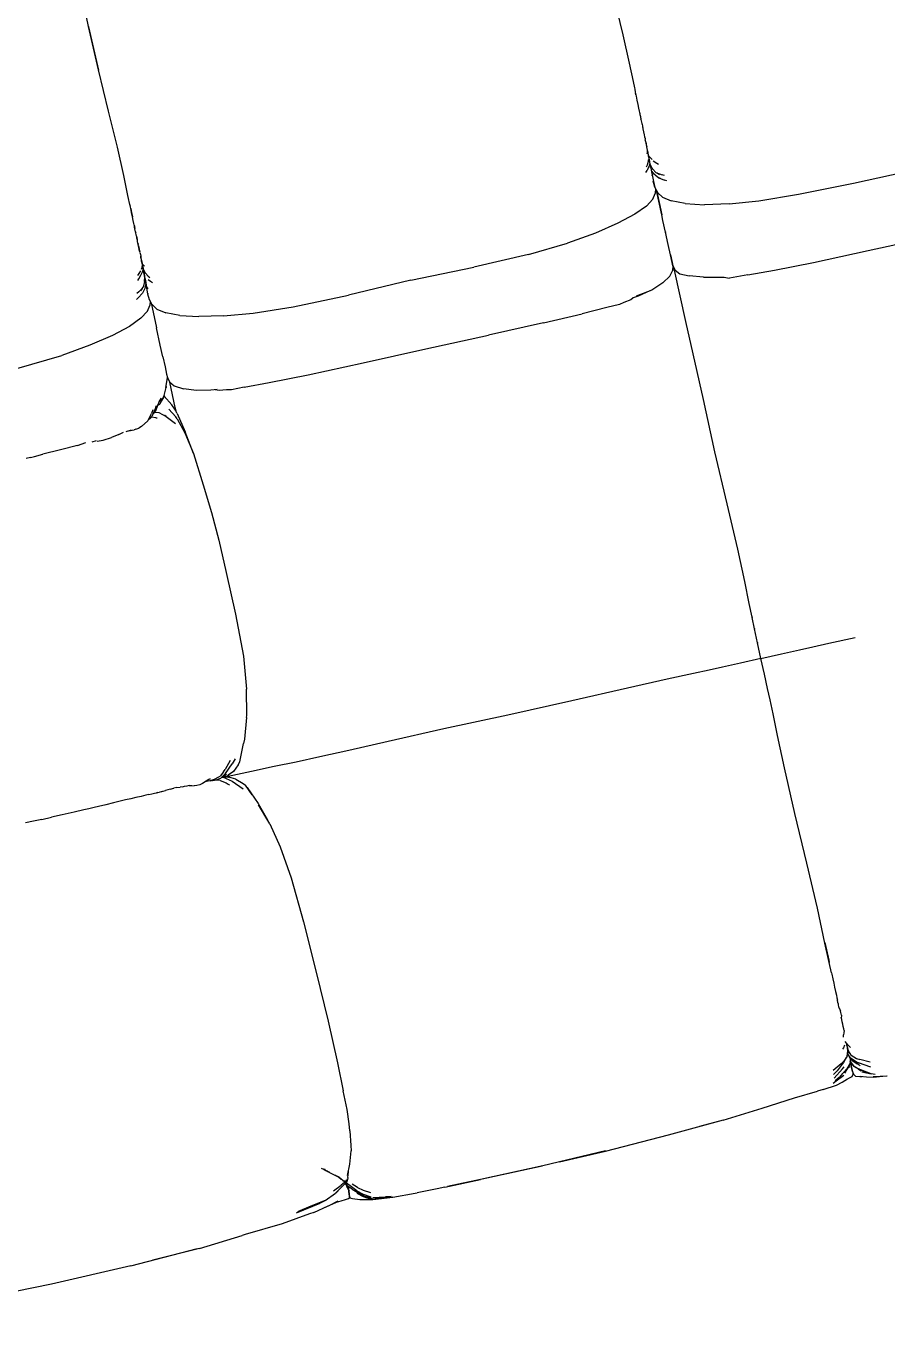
# Model space of a CAD drawing. Header units: millimetres. Extents: x 755110 to 820807, y -116979 to -66610.
# Drawn here: x 774500 to 775119, y -101072 to -100128 of the extents above; entities that cross this region are included whole.
import ezdxf

# ---------------------------------------------------------------- set-up
doc = ezdxf.new("R2010")
doc.units = ezdxf.units.MM
doc.header["$MEASUREMENT"] = 0
doc.layers.add('New_Dimensioning - General', color=7, linetype='Continuous')
doc.layers.add('New_Dimensioning - General_Pen_No__1', color=7, linetype='Continuous', lineweight=13)
doc.layers.add('New_Interior - Furniture _Pen_No__1', color=7, linetype='Continuous', lineweight=13)
doc.styles.add('GENERATED_STYLE_1', font='')
doc.styles.get('GENERATED_STYLE_1').set_extended_font_data('Arial')
doc.dimstyles.new('GENERATED_STYLE__1', dxfattribs={"dimtxt": 200, "dimasz": 95, "dimexe": 0.18, "dimexo": 0.0625, "dimgap": 0, "dimtad": 1, "dimdec": 0, "dimzin": 0, "dimdsep": 46, "dimtxsty": 'GENERATED_STYLE_1', "dimblk": 'ARROWHEAD_2', "dimblk1": 'ARROWHEAD_2', "dimblk2": 'ARROWHEAD_2', "dimcen": 0.09, "dimse1": 1, "dimse2": 1, "dimclrd": 7, "dimclre": 7, "dimclrt": 7, "dimadec": 0, "dimazin": 0, "dimtfac": 1, "dimtdec": 4, "dimtmove": 0, "dimatfit": 3, "dimfxl": 0, "dimtolj": 1, "dimtzin": 0, "dimarcsym": 0})

# ---------------------------------------------------------------- blocks, each defined once
blk = doc.blocks.new('*D157')
at = {"layer": 'New_Dimensioning - General_Pen_No__1', "color": 7, "linetype": 'Continuous', "lineweight": 13}
for p, q in [((774921.46, -112517.05), (774881.13, -112333.94)), ((774923.1, -112356.69), (774879.5, -112494.29)), ((774506.41, -112608.46), (774466.08, -112425.34)), ((774486.24, -112516.9), (774901.3, -112425.49)), ((774508.04, -112448.1), (774464.45, -112585.7)), ((774426.55, -112530.05), (774486.24, -112516.9))]:
    blk.add_line(p, q, dxfattribs=at)
at = {"layer": 'New_Dimensioning - General_Pen_No__1', "color": 7, "lineweight": 13, "insert": (773997.7, -112583.53), "char_height": 200, "attachment_point": 7, "rotation": 12.42002, "style": 'GENERATED_STYLE_1'}
blk.add_mtext('\\A1;{\\pql;\\fArial|b0|i0|c0|p34;425}', dxfattribs=at)
blk = doc.blocks.new('ARROWHEAD_2')
at = {"color": 0, "linetype": 'Continuous', "lineweight": 0}
for p, q in [((-0.3781, -0.655), (0.3781, 0.655)), ((0, 0), (-1, 0))]:
    blk.add_line(p, q, dxfattribs=at)
blk = doc.blocks.new('*D158')
at = {"layer": 'New_Dimensioning - General_Pen_No__1', "color": 7, "linetype": 'Continuous', "lineweight": 13}
for p, q in [((776407.84, -112189.7), (776367.52, -112006.59)), ((776409.48, -112029.35), (776365.88, -112166.94)), ((774901.3, -112425.49), (776387.68, -112098.14)), ((774921.46, -112517.05), (774881.13, -112333.94)), ((774923.1, -112356.69), (774879.5, -112494.29)), ((774486.24, -112516.9), (774901.3, -112425.49))]:
    blk.add_line(p, q, dxfattribs=at)
at = {"layer": 'New_Dimensioning - General_Pen_No__1', "color": 7, "lineweight": 13, "insert": (775301.94, -112296.3), "char_height": 200, "attachment_point": 7, "rotation": 12.42002, "style": 'GENERATED_STYLE_1'}
blk.add_mtext('\\A1;{\\pql;\\fArial|b0|i0|c0|p34;1\xa0522}', dxfattribs=at)

msp = doc.modelspace()

# ---------------------------------------------------------------- linework, layer by layer
at = {"layer": 'New_Interior - Furniture _Pen_No__1', "color": 7, "linetype": 'Continuous', "lineweight": 13}
for p, q in [((774544.91, -100127.86), (774539.92, -100103.35)), ((774922.7, -100107.77), (774929.05, -100133.82)), ((774544.9, -100127.86), (774544.92, -100127.95)), ((774552.07, -100158.99), (774544.91, -100127.86)), ((774544.92, -100127.95), (774552.09, -100159.06)), ((774929.05, -100133.82), (774929.04, -100133.81)), ((774929.05, -100133.82), (774933.62, -100154.06)), ((774933.62, -100154.06), (774936.39, -100167.2)), ((774559.35, -100188.6), (774552.07, -100158.99)), ((774936.44, -100167.41), (774936.39, -100167.2)), ((774936.39, -100167.2), (774937.36, -100171.87)), ((774937.36, -100171.87), (774937.57, -100172.89)), ((774937.57, -100172.89), (774938, -100174.99)), ((774938, -100174.99), (774938.58, -100177.79)), ((774938.38, -100176.85), (774938.22, -100176.04)), ((774938.58, -100177.79), (774939.21, -100180.83)), ((774939.21, -100180.83), (774939.85, -100183.86)), ((774565.68, -100214.62), (774559.35, -100188.6)), ((774559.35, -100188.6), (774559.36, -100188.64)), ((774939.85, -100183.86), (774940.42, -100186.58)), ((774940.42, -100186.58), (774940.84, -100188.64)), ((774940.84, -100188.64), (774941.06, -100189.66)), ((774941.06, -100189.66), (774941.2, -100190.28)), ((774941.2, -100190.28), (774941.38, -100191.13)), ((774941.38, -100191.13), (774941.65, -100192.47)), ((774941.65, -100192.47), (774942.09, -100194.58)), ((774942.17, -100194.96), (774942.01, -100194.26)), ((774942.09, -100194.58), (774942.51, -100196.58)), ((774942.51, -100196.58), (774942.72, -100197.6)), ((774942.72, -100197.6), (774942.87, -100198.24)), ((774942.87, -100198.24), (774943.07, -100199.14)), ((774943.07, -100199.14), (774943.23, -100199.99)), ((774943.23, -100199.99), (774943.34, -100200.52)), ((774943.34, -100200.52), (774943.54, -100201.46)), ((774943.54, -100201.46), (774943.98, -100203.55)), ((774943.98, -100203.55), (774944.45, -100205.77)), ((774944.45, -100205.77), (774944.74, -100207.15)), ((774944.74, -100207.15), (774945.01, -100208.39)), ((774945.01, -100208.39), (774945.16, -100209.13)), ((774945.5, -100210.78), (774945.2, -100209.34)), ((774945.45, -100210.56), (774945.71, -100211.89)), ((774570.26, -100234.85), (774565.68, -100214.62)), ((774945.73, -100212), (774945.71, -100211.89)), ((774945.77, -100212.17), (774945.73, -100212)), ((774945.78, -100212.22), (774945.93, -100212.92)), ((774945.93, -100212.92), (774946.04, -100213.53)), ((774946.04, -100213.53), (774946.21, -100214.4)), ((774946.72, -100216.59), (774946.21, -100214.4)), ((774946.73, -100218.04), (774946.26, -100219.58)), ((774946.73, -100218.04), (774946.72, -100216.59)), ((774946.73, -100217.17), (774946.93, -100218.28)), ((774946.93, -100218.28), (774947.11, -100219.16)), ((774947.11, -100219.16), (774947.22, -100219.7)), ((774947.22, -100219.7), (774947.26, -100219.99)), ((774947.26, -100219.99), (774947.63, -100222.76)), ((774947.26, -100219.99), (774947.38, -100220.62)), ((774949.56, -100222.9), (774947.35, -100220.45)), ((774947.38, -100220.62), (774947.68, -100222.16)), ((774947.43, -100221.24), (774947.38, -100220.62)), ((774946.06, -100228.64), (774946.76, -100227.24)), ((774947.36, -100229.47), (774946.5, -100231.36)), ((774946.76, -100227.24), (774947.38, -100224.61)), ((774947.9, -100228.12), (774947.36, -100229.47)), ((774947.38, -100224.61), (774947.61, -100223.59)), ((774947.63, -100222.76), (774947.61, -100223.59)), ((774947.68, -100222.16), (774948, -100223.79)), ((774948.51, -100226.41), (774947.9, -100228.12)), ((774948, -100223.79), (774948.18, -100224.66)), ((774948.18, -100224.66), (774948.31, -100225.35)), ((774948.31, -100225.35), (774948.51, -100226.41)), ((774948.55, -100226.62), (774948.51, -100226.41)), ((774948.54, -100226.63), (774948.71, -100227.45)), ((774950.12, -100229.61), (774948.55, -100226.62)), ((774948.75, -100227.67), (774948.7, -100227.39)), ((774949.94, -100229.27), (774948.7, -100227.39)), ((774948.71, -100227.45), (774948.85, -100228.09)), ((774948.85, -100228.09), (774948.97, -100228.75)), ((774948.97, -100228.75), (774949.19, -100229.88)), ((774949.19, -100229.88), (774949.39, -100230.89)), ((774950.11, -100223.38), (774949.56, -100222.9)), ((774950.64, -100230.34), (774950.12, -100229.61)), ((774950.64, -100230.34), (774952.77, -100232.78)), ((774950.82, -100224.28), (774953.45, -100225.99)), ((774953.45, -100225.99), (774954.7, -100226.78)), ((774570.26, -100234.84), (774570.26, -100234.85)), ((774573.04, -100247.99), (774570.26, -100234.85)), ((774945.56, -100232.7), (774946.5, -100231.36)), ((774949.39, -100230.89), (774949.44, -100231.2)), ((774949.44, -100231.2), (774949.47, -100231.42)), ((774951.35, -100233.53), (774949.46, -100231.37)), ((774949.47, -100231.42), (774949.54, -100231.76)), ((774949.56, -100231.91), (774949.54, -100231.76)), ((774951.85, -100234.1), (774949.56, -100231.91)), ((774949.56, -100231.91), (774949.61, -100232.19)), ((774949.61, -100232.19), (774950.02, -100234.43)), ((774949.61, -100232.19), (774950.04, -100234.7)), ((774950.04, -100234.7), (774949.95, -100235.48)), ((774950.02, -100234.43), (774950.99, -100239.19)), ((774952.08, -100243.26), (774950.93, -100238.92)), ((774950.99, -100239.19), (774952.13, -100243.53)), ((774951.85, -100234.1), (774951.35, -100233.53)), ((774952.33, -100234.54), (774951.85, -100234.1)), ((774952.33, -100234.54), (774954.86, -100236.48)), ((774952.77, -100232.78), (774953.81, -100233.35)), ((774952.77, -100232.78), (774957.23, -100234.44)), ((774954.49, -100233.76), (774953.81, -100233.35)), ((774955.51, -100234.39), (774954.49, -100233.76)), ((774955.8, -100236.9), (774954.86, -100236.48)), ((774954.86, -100236.48), (774959.1, -100238.18)), ((774959.1, -100234.96), (774957.23, -100234.44)), ((774960.72, -100238.73), (774959.1, -100238.18)), ((775094.93, -100240.49), (775139.92, -100230.43)), ((774574, -100252.68), (774573.04, -100247.99)), ((774950.73, -100251.89), (774952.41, -100247.74)), ((774953.73, -100246.53), (774952.08, -100243.26)), ((774952.13, -100243.53), (774952.37, -100243.83)), ((774952.55, -100244.19), (774952.41, -100247.74)), ((774953.24, -100245.55), (774956.97, -100263.18)), ((774956.97, -100263.19), (774953.26, -100245.59)), ((774953.73, -100246.53), (774954.2, -100247.29)), ((774954.2, -100247.29), (774957.45, -100250.44)), ((775026.75, -100253.12), (775055.38, -100248.37)), ((775055.38, -100248.37), (775094.93, -100240.49)), ((774574.22, -100253.69), (774574, -100252.68)), ((774574.65, -100255.79), (774574.22, -100253.69)), ((774575.22, -100258.58), (774574.65, -100255.79)), ((774574.67, -100255.89), (774574.86, -100256.86)), ((774575.21, -100258.58), (774575.27, -100258.82)), ((774575.86, -100261.63), (774575.22, -100258.58)), ((774945.97, -100256.94), (774937.7, -100262.74)), ((774950.73, -100251.89), (774945.97, -100256.94)), ((774957.45, -100250.44), (774963.91, -100253.14)), ((774973.9, -100255.08), (774963.91, -100253.14)), ((774973.9, -100255.08), (774987.77, -100255.93)), ((775005.43, -100255.37), (774987.77, -100255.93)), ((775005.43, -100255.37), (775026.75, -100253.12)), ((774575.27, -100258.82), (774575.83, -100261.58)), ((774575.83, -100261.58), (774576.42, -100264.34)), ((774576.48, -100264.65), (774575.86, -100261.63)), ((774576.42, -100264.34), (774576.48, -100264.65)), ((774577.06, -100267.38), (774576.48, -100264.65)), ((774577.49, -100269.45), (774577.06, -100267.38)), ((774937.7, -100262.74), (774925.5, -100269.25)), ((774956.97, -100263.18), (774956.97, -100263.19)), ((774957.86, -100267.34), (774956.97, -100263.19)), ((774959.64, -100275.65), (774957.86, -100267.34)), ((774577.71, -100270.48), (774577.49, -100269.45)), ((774577.85, -100271.09), (774577.71, -100270.48)), ((774577.84, -100271.09), (774578, -100271.85)), ((774578.03, -100271.95), (774577.85, -100271.09)), ((774578, -100271.85), (774578.22, -100272.93)), ((774578.31, -100273.3), (774578.03, -100271.95)), ((774578.74, -100275.42), (774578.31, -100273.3)), ((774579.17, -100277.42), (774578.74, -100275.42)), ((774578.74, -100275.42), (774578.82, -100275.82)), ((774579.38, -100278.44), (774579.17, -100277.42)), ((774909.33, -100276.29), (774889.18, -100283.59)), ((774925.5, -100269.25), (774909.33, -100276.29)), ((774959.64, -100275.65), (774959.65, -100275.67)), ((774961.61, -100284.43), (774959.65, -100275.67)), ((774579.52, -100279.1), (774579.38, -100278.44)), ((774579.71, -100279.99), (774579.52, -100279.1)), ((774579.52, -100279.1), (774579.67, -100279.83)), ((774579.67, -100279.83), (774579.88, -100280.85)), ((774579.89, -100280.84), (774579.71, -100279.99)), ((774580, -100281.38), (774579.89, -100280.84)), ((774580.2, -100282.32), (774580, -100281.38)), ((774580.64, -100284.42), (774580.2, -100282.32)), ((774580.52, -100283.85), (774580.64, -100284.42)), ((774581.13, -100286.66), (774580.64, -100284.42)), ((774580.85, -100285.38), (774581.13, -100286.76)), ((774581.41, -100288.03), (774581.13, -100286.66)), ((774581.13, -100286.76), (774581.35, -100287.81)), ((774861.3, -100291.72), (774889.18, -100283.59)), ((774961.61, -100284.43), (774961.61, -100284.44)), ((774963.3, -100292.06), (774961.61, -100284.44)), ((775105.46, -100288.95), (775150.44, -100278.87)), ((774581.35, -100287.81), (774581.58, -100288.87)), ((774581.67, -100289.28), (774581.41, -100288.03)), ((774581.58, -100288.87), (774581.73, -100289.63)), ((774581.83, -100290.06), (774581.73, -100289.63)), ((774581.88, -100290.27), (774582.18, -100291.72)), ((774582.18, -100291.72), (774582.42, -100292.95)), ((774582.42, -100292.96), (774582.42, -100292.95)), ((774582.61, -100293.87), (774582.42, -100292.96)), ((774582.42, -100292.96), (774582.62, -100294.04)), ((774582.72, -100294.49), (774582.61, -100293.87)), ((774582.62, -100294.04), (774582.81, -100295.03)), ((774582.9, -100295.37), (774582.72, -100294.49)), ((774582.81, -100295.03), (774582.99, -100296.01)), ((774583.11, -100296.54), (774582.9, -100295.37)), ((774582.99, -100296.01), (774583.18, -100297.02)), ((774861.3, -100291.72), (774821.86, -100300.75)), ((774964.53, -100297.52), (774963.3, -100292.06)), ((774963.31, -100292.07), (774964.52, -100297.54)), ((775066.19, -100297.44), (775105.46, -100288.95)), ((774580.27, -100306.76), (774581.23, -100305.41)), ((774581.23, -100305.41), (774582.55, -100303.46)), ((774582.96, -100305.39), (774581.56, -100308.34)), ((774583.16, -100301.19), (774582.86, -100302.42)), ((774583.38, -100304.4), (774582.96, -100305.39)), ((774583.39, -100297.98), (774583.11, -100296.54)), ((774583.59, -100299.15), (774583.16, -100301.19)), ((774583.18, -100297.02), (774583.39, -100298.08)), ((774584.07, -100301.65), (774583.38, -100304.4)), ((774583.63, -100299.34), (774583.39, -100297.98)), ((774584.05, -100298.82), (774583.39, -100297.98)), ((774583.39, -100298.08), (774583.59, -100299.15)), ((774583.59, -100299.15), (774583.76, -100300.01)), ((774583.82, -100300.23), (774583.63, -100299.34)), ((774583.76, -100300.01), (774583.84, -100300.42)), ((774583.93, -100300.77), (774583.82, -100300.23)), ((774583.84, -100300.42), (774583.92, -100300.82)), ((774583.92, -100300.82), (774584.07, -100301.65)), ((774583.97, -100301.07), (774583.93, -100300.77)), ((774584.09, -100301.71), (774583.97, -100301.07)), ((774585.01, -100303.63), (774583.97, -100301.07)), ((774585.05, -100300.07), (774584.05, -100298.82)), ((774584.07, -100301.65), (774584.28, -100302.69)), ((774584.41, -100303.27), (774584.09, -100301.71)), ((774585.33, -100304.4), (774584.09, -100301.71)), ((774584.28, -100302.69), (774584.49, -100303.76)), ((774584.73, -100304.92), (774584.41, -100303.27)), ((774584.49, -100303.76), (774584.66, -100304.69)), ((774584.66, -100304.69), (774584.79, -100305.32)), ((774584.91, -100305.8), (774584.73, -100304.92)), ((774584.79, -100305.32), (774584.91, -100305.96)), ((774585.04, -100306.5), (774584.91, -100305.8)), ((774584.91, -100305.96), (774585.1, -100306.86)), ((774585.33, -100304.4), (774585.01, -100303.63)), ((774585.9, -100305.25), (774585.33, -100304.4)), ((774585.9, -100305.25), (774587.75, -100307.24)), ((774776.65, -100310.28), (774821.86, -100300.75)), ((774962.94, -100307.37), (774964.84, -100303.51)), ((774964.52, -100297.54), (774965.06, -100299.85)), ((774965.06, -100299.84), (774964.53, -100297.52)), ((774965.06, -100299.85), (774964.84, -100303.51)), ((774965.06, -100299.84), (774966.7, -100303.06)), ((774966.18, -100303.05), (774965.8, -100301.28)), ((774966.18, -100303.07), (774966.18, -100303.05)), ((774970.19, -100321.5), (774966.18, -100303.07)), ((774966.7, -100303.06), (774969.99, -100305.57)), ((774969.99, -100305.57), (774976.69, -100306.96)), ((775018.83, -100306.38), (775038.14, -100302.9)), ((775038.14, -100302.9), (775066.19, -100297.44)), ((774580.34, -100310.39), (774581.18, -100309.11)), ((774581.18, -100309.11), (774582.63, -100306.52)), ((774581.18, -100309.11), (774581.56, -100308.34)), ((774583.55, -100316.14), (774584.29, -100315.14)), ((774585.26, -100311.14), (774584.29, -100315.14)), ((774585.24, -100307.57), (774585.04, -100306.5)), ((774585.1, -100306.86), (774585.24, -100310.18)), ((774585.24, -100307.57), (774585.28, -100307.81)), ((774585.24, -100310.18), (774585.26, -100311.14)), ((774585.26, -100311.14), (774585.28, -100307.81)), ((774585.43, -100308.61), (774585.27, -100310.06)), ((774585.43, -100308.61), (774585.28, -100307.81)), ((774585.55, -100315.32), (774585.29, -100316.06)), ((774585.44, -100308.63), (774585.43, -100308.61)), ((774585.57, -100309.26), (774585.44, -100308.63)), ((774586.2, -100312.56), (774585.55, -100315.32)), ((774585.71, -100309.94), (774585.57, -100309.26)), ((774585.57, -100309.26), (774585.59, -100309.42)), ((774585.57, -100315.21), (774586.3, -100313.1)), ((774585.59, -100309.42), (774585.82, -100310.61)), ((774585.93, -100311.06), (774585.71, -100309.94)), ((774585.82, -100310.61), (774586.05, -100311.77)), ((774586.13, -100312.08), (774585.93, -100311.06)), ((774586.05, -100311.77), (774586.2, -100312.56)), ((774586.17, -100312.39), (774586.13, -100312.08)), ((774586.21, -100312.6), (774586.17, -100312.39)), ((774586.21, -100312.6), (774586.3, -100313.1)), ((774586.34, -100313.37), (774586.3, -100313.1)), ((774587.13, -100315.8), (774586.34, -100313.37)), ((774586.34, -100313.37), (774586.37, -100313.55)), ((774586.74, -100315.57), (774586.37, -100313.55)), ((774586.37, -100313.55), (774586.68, -100315.29)), ((774586.68, -100315.29), (774586.73, -100315.57)), ((774587.7, -100309.77), (774589.49, -100310.99)), ((774587.75, -100307.24), (774588.93, -100308.25)), ((774589.49, -100310.99), (774590.81, -100311.85)), ((774776.66, -100310.27), (774731.72, -100320.88)), ((774957.89, -100312.18), (774949.78, -100317.39)), ((774957.89, -100312.18), (774962.94, -100307.37)), ((774986.97, -100307.94), (774976.69, -100306.96)), ((774986.97, -100307.94), (775001.78, -100307.9)), ((775001.76, -100307.91), (775005.71, -100308.74)), ((775018.83, -100306.38), (775005.71, -100308.74)), ((774580.65, -100322.9), (774579.39, -100324.11)), ((774581.06, -100318.57), (774579.59, -100319.86)), ((774583.68, -100319.52), (774580.65, -100322.9)), ((774581.06, -100318.57), (774583.55, -100316.14)), ((774583.05, -100316.83), (774582.37, -100317.86)), ((774583.55, -100316.14), (774583.05, -100316.83)), ((774585.29, -100316.06), (774583.68, -100319.52)), ((774587.66, -100320.16), (774586.74, -100315.57)), ((774587.13, -100315.8), (774587.51, -100316.47)), ((774587.58, -100319.79), (774587.61, -100319.91)), ((774588.77, -100324.23), (774587.66, -100320.16)), ((774590.38, -100327.38), (774588.77, -100324.23)), ((774692.09, -100329.27), (774731.72, -100320.88)), ((774934.85, -100324.31), (774929.85, -100326.24)), ((774936.32, -100323.02), (774934.85, -100324.31)), ((774940.14, -100321.67), (774935.77, -100323.22)), ((774949.78, -100317.39), (774938.7, -100321.58)), ((774948.51, -100317.87), (774940.14, -100321.67)), ((774974.31, -100339.97), (774970.19, -100321.5)), ((774587.34, -100332.5), (774582.59, -100337.59)), ((774587.34, -100332.5), (774588.99, -100328.29)), ((774589.12, -100324.92), (774588.99, -100328.29)), ((774589.92, -100326.49), (774593.75, -100344.55)), ((774590.38, -100327.38), (774590.81, -100327.96)), ((774590.81, -100327.96), (774594.06, -100331.05)), ((774594.06, -100331.05), (774600.49, -100333.68)), ((774610.47, -100335.54), (774600.49, -100333.68)), ((774641.99, -100335.8), (774663.38, -100333.82)), ((774663.38, -100333.82), (774692.09, -100329.27)), ((774917.5, -100329.86), (774899.73, -100334.34)), ((774926.68, -100327.78), (774917.5, -100329.86)), ((774929.85, -100326.24), (774926.68, -100327.78)), ((774574.32, -100343.47), (774562.12, -100350.01)), ((774582.59, -100337.59), (774574.32, -100343.47)), ((774610.47, -100335.54), (774624.32, -100336.29)), ((774641.99, -100335.8), (774624.32, -100336.29)), ((774871.89, -100340.97), (774832.52, -100349.79)), ((774871.89, -100340.97), (774899.73, -100334.34)), ((774979.66, -100363.18), (774974.31, -100339.97)), ((774974.31, -100339.97), (774974.32, -100339.98)), ((774562.12, -100350.01), (774545.96, -100356.99)), ((774596.38, -100356.84), (774593.75, -100344.55)), ((774787.39, -100359.65), (774832.52, -100349.79)), ((774545.96, -100356.99), (774525.79, -100364.24)), ((774598.27, -100365.28), (774596.38, -100356.84)), ((774742.29, -100369.63), (774787.39, -100359.65)), ((774493.37, -100373.65), (774525.79, -100364.24)), ((774598.27, -100365.28), (774599.89, -100372.6)), ((774702.89, -100378.26), (774742.29, -100369.63)), ((774987, -100395.95), (774979.66, -100363.18)), ((774979.66, -100363.18), (774979.66, -100363.19)), ((774599.89, -100372.6), (774601.07, -100377.87)), ((774601.07, -100377.87), (774601.58, -100380.09)), ((774601.29, -100383.23), (774601.58, -100380.09)), ((774601.58, -100380.09), (774603.23, -100383.32)), ((774674.82, -100383.82), (774702.89, -100378.26)), ((774599.29, -100393.09), (774600.63, -100387.34)), ((774600.6, -100387.31), (774601.29, -100383.23)), ((774600.7, -100386.72), (774600.63, -100387.34)), ((774603.23, -100383.32), (774606.48, -100386.04)), ((774603.33, -100383.48), (774603.31, -100383.39)), ((774607.17, -100401.84), (774603.33, -100383.48)), ((774606.48, -100386.04), (774613.07, -100388.22)), ((774622.48, -100389.51), (774613.07, -100388.22)), ((774632.91, -100389.31), (774622.48, -100389.51)), ((774637.49, -100388.85), (774632.91, -100389.31)), ((774638.81, -100389.45), (774635.74, -100389.03)), ((774644.13, -100389.08), (774638.81, -100389.45)), ((774647.68, -100389.14), (774644.13, -100389.08)), ((774656.83, -100387.17), (774647.68, -100389.14)), ((774656.83, -100387.17), (774674.82, -100383.82)), ((774595.92, -100396.67), (774592.79, -100404.95)), ((774594.09, -100401.53), (774597.11, -100394.71)), ((774594.59, -100400.41), (774596.08, -100399.4)), ((774597.05, -100395.34), (774596.05, -100397.12)), ((774596.08, -100399.4), (774596.48, -100398.75)), ((774596.48, -100398.75), (774599.19, -100393.35)), ((774598.92, -100394.48), (774597.23, -100397.25)), ((774599.29, -100393.09), (774598.92, -100394.48)), ((774604.82, -100399.75), (774599.17, -100393.53)), ((774607.34, -100403.69), (774604.82, -100399.75)), ((774987.01, -100395.97), (774987, -100395.95)), ((774995.25, -100433.52), (774987.01, -100395.97)), ((774587.56, -100411.42), (774590.11, -100406.02)), ((774587.56, -100411.42), (774588.37, -100409.8)), ((774589.35, -100409.51), (774588, -100410.54)), ((774589.35, -100409.51), (774590.5, -100408.32)), ((774591.11, -100403.53), (774590.11, -100406.02)), ((774593.25, -100409.05), (774590.17, -100408.65)), ((774592.75, -100402.66), (774590.5, -100408.32)), ((774591.35, -100406.15), (774592.06, -100405.62)), ((774592.79, -100404.95), (774592.06, -100405.62)), ((774592.74, -100404.99), (774595.54, -100405.38)), ((774593.24, -100400.49), (774592.75, -100402.66)), ((774593.25, -100409.05), (774594.17, -100409.17)), ((774595.54, -100405.38), (774600.71, -100408.25)), ((774597.97, -100406.72), (774599.7, -100407.58)), ((774600.71, -100408.25), (774599.7, -100407.58)), ((774600.71, -100408.25), (774607.48, -100413.2)), ((774607.56, -100408.43), (774602.55, -100402.86)), ((774608.27, -100405.41), (774607.17, -100401.84)), ((774608.64, -100406.1), (774607.34, -100403.69)), ((774608.54, -100409.89), (774607.56, -100408.43)), ((774608.64, -100406.1), (774614.49, -100419.34)), ((774575.53, -100417.92), (774571.66, -100419.29)), ((774573.56, -100418.61), (774577.61, -100417.76)), ((774579.01, -100417.41), (774577.61, -100417.76)), ((774579.01, -100417.41), (774581.13, -100416.54)), ((774583.11, -100415.35), (774581.13, -100416.54)), ((774587.56, -100411.42), (774583.11, -100415.35)), ((774608.54, -100409.89), (774614.04, -100420.01)), ((774536.93, -100429.01), (774542.86, -100427.01)), ((774550.4, -100425.82), (774547.27, -100426.58)), ((774551.07, -100425.9), (774555.53, -100425.31)), ((774555.53, -100425.31), (774561.46, -100423.37)), ((774566.78, -100421.05), (774561.46, -100423.37)), ((774566.78, -100421.05), (774570.09, -100419.43)), ((774614.04, -100420.01), (774620.26, -100434.72)), ((774620.26, -100434.72), (774614.49, -100419.34)), ((774503.12, -100437.65), (774500.14, -100438.38)), ((774503.12, -100437.65), (774506.08, -100436.9)), ((774506.08, -100436.9), (774512.01, -100435.36)), ((774524.75, -100432.22), (774512.01, -100435.36)), ((774536.93, -100429.01), (774524.75, -100432.22)), ((774536.93, -100429.01), (774535.86, -100429.36)), ((774620.26, -100434.72), (774627.36, -100457.33)), ((775004.04, -100470.97), (774995.25, -100433.52)), ((774995.25, -100433.52), (774995.25, -100433.53)), ((774627.36, -100457.33), (774633.25, -100477.36)), ((775011.71, -100503.67), (775004.04, -100470.97)), ((775004.04, -100470.97), (775004.05, -100470.98)), ((774633.25, -100477.36), (774638.47, -100497.16)), ((774638.47, -100497.16), (774643.89, -100520.32)), ((775011.72, -100503.68), (775011.71, -100503.67)), ((775011.71, -100503.67), (775011.72, -100503.68)), ((775016.72, -100526.94), (775011.72, -100503.68)), ((775011.72, -100503.68), (775011.72, -100503.68)), ((774643.89, -100520.32), (774650.58, -100550.41)), ((775016.72, -100526.94), (775016.72, -100526.95)), ((775016.72, -100526.95), (775016.73, -100526.97)), ((775019.98, -100542.62), (775016.73, -100526.97)), ((774650.58, -100550.41), (774656.31, -100580.63)), ((775019.98, -100542.62), (775019.99, -100542.64)), ((775019.99, -100542.64), (775019.99, -100542.65)), ((775022.02, -100552.61), (775019.99, -100542.65)), ((775022.02, -100552.61), (775022.03, -100552.62)), ((775022.03, -100552.64), (775022.03, -100552.62)), ((775023.67, -100560.79), (775022.03, -100552.64)), ((775023.67, -100560.79), (775023.68, -100560.81)), ((775023.68, -100560.81), (775023.68, -100560.81)), ((775025.84, -100571.03), (775023.68, -100560.81)), ((775077.17, -100571.26), (775096.09, -100567.09)), ((775025.84, -100571.03), (775025.84, -100571.04)), ((775028.35, -100582.26), (775025.84, -100571.04)), ((775028.35, -100582.26), (775043.11, -100578.93)), ((775043.11, -100578.93), (775056.13, -100575.98)), ((775056.13, -100575.98), (775065.67, -100573.83)), ((775065.67, -100573.83), (775077.17, -100571.26)), ((774656.31, -100580.63), (774658.57, -100604.27)), ((775000.7, -100588.43), (774991.23, -100590.51)), ((775013.66, -100585.58), (775000.7, -100588.43)), ((775028.35, -100582.28), (775013.66, -100585.58)), ((775028.03, -100582.11), (775028.13, -100582.16)), ((775028.13, -100582.16), (775028.35, -100582.28)), ((775028.2, -100582.48), (775028.14, -100582.59)), ((775028.35, -100582.28), (775028.2, -100582.48)), ((775028.35, -100582.26), (775028.52, -100582.07)), ((775030.94, -100593.5), (775028.35, -100582.26)), ((775028.59, -100582.39), (775028.35, -100582.26)), ((775028.35, -100582.26), (775028.35, -100582.28)), ((775028.52, -100582.07), (775028.6, -100581.97)), ((775028.72, -100582.44), (775028.59, -100582.39)), ((774960.91, -100597.15), (774932.47, -100603.53)), ((774979.8, -100593.02), (774960.91, -100597.15)), ((774991.23, -100590.51), (774979.8, -100593.02)), ((775030.94, -100593.52), (775030.94, -100593.5)), ((775033.17, -100603.74), (775030.94, -100593.52)), ((774658.67, -100623.13), (774658.57, -100604.27)), ((774932.47, -100603.53), (774892.42, -100612.77)), ((775033.17, -100603.74), (775033.17, -100603.75)), ((775034.92, -100611.92), (775033.17, -100603.75)), ((774892.42, -100612.77), (774846.45, -100622.93)), ((775034.93, -100611.94), (775034.92, -100611.92)), ((775037.03, -100621.93), (775034.93, -100611.94)), ((774658.58, -100624.57), (774657.07, -100640.13)), ((774658.58, -100624.57), (774658.67, -100623.13)), ((774846.45, -100622.93), (774800.43, -100632.77)), ((775037.04, -100621.95), (775037.03, -100621.93)), ((775040.31, -100637.62), (775037.04, -100621.95)), ((774800.43, -100632.77), (774760.37, -100641.96)), ((774654.16, -100654.22), (774656.26, -100643.39)), ((774657.07, -100640.13), (774656.26, -100643.39)), ((774760.37, -100641.96), (774731.96, -100648.45)), ((775040.31, -100637.64), (775040.31, -100637.62)), ((775045.19, -100660.94), (775040.31, -100637.64)), ((774650.27, -100654.37), (774648.17, -100657.89)), ((774653.72, -100656.65), (774654.16, -100654.22)), ((774711.19, -100653.02), (774694.11, -100656.68)), ((774731.96, -100648.45), (774711.19, -100653.02)), ((774642.04, -100663.81), (774639.52, -100666.87)), ((774642.04, -100663.81), (774643.26, -100662.12)), ((774646.8, -100655.49), (774643.26, -100662.12)), ((774643.41, -100665.02), (774648.17, -100657.89)), ((774662.05, -100663.42), (774645.24, -100666.99)), ((774649.21, -100663.39), (774645.29, -100666.13)), ((774652.44, -100658.7), (774649.21, -100663.39)), ((774652.44, -100658.7), (774653.72, -100656.65)), ((774678.48, -100659.99), (774662.05, -100663.42)), ((774694.11, -100656.68), (774678.48, -100659.99)), ((775052.71, -100693.67), (775045.19, -100660.94)), ((774615.59, -100673.94), (774613.65, -100674.37)), ((774617.22, -100673.58), (774615.59, -100673.94)), ((774617.22, -100673.58), (774619.1, -100673.59)), ((774619.1, -100673.59), (774620.87, -100673.7)), ((774622.89, -100673.5), (774620.87, -100673.7)), ((774624.95, -100672.98), (774622.89, -100673.5)), ((774626.77, -100672.15), (774624.95, -100672.98)), ((774629.48, -100670.54), (774626.77, -100672.15)), ((774631.09, -100670.25), (774628.87, -100670.9)), ((774631.29, -100669.35), (774629.48, -100670.54)), ((774631.09, -100670.25), (774633.03, -100669.99)), ((774632.26, -100668.67), (774631.29, -100669.35)), ((774634.61, -100669.43), (774632.13, -100670.11)), ((774632.37, -100670.08), (774635.56, -100669.3)), ((774632.81, -100670.02), (774632.6, -100670.02)), ((774634.4, -100669.87), (774632.64, -100670.01)), ((774634.71, -100669.9), (774633.03, -100669.99)), ((774633.57, -100669.96), (774635.39, -100669.77)), ((774633.91, -100669.91), (774634.08, -100669.9)), ((774634.61, -100669.43), (774639.52, -100666.87)), ((774639.57, -100669.93), (774635.39, -100669.77)), ((774636, -100669.75), (774635.6, -100669.78)), ((774639.9, -100668.57), (774636.43, -100669.81)), ((774639.57, -100669.93), (774643.84, -100671.66)), ((774639.9, -100668.57), (774643.41, -100665.02)), ((774640.95, -100667.51), (774641.39, -100667.49)), ((774641.09, -100667.37), (774643.32, -100666.1)), ((774641.39, -100667.49), (774641.68, -100667.57)), ((774641.68, -100667.57), (774648.12, -100670.42)), ((774643.15, -100667.43), (774641.96, -100667.7)), ((774641.98, -100667.71), (774642.2, -100667.66)), ((774642.2, -100667.66), (774643.15, -100667.46)), ((774644.32, -100667.14), (774643.15, -100667.43)), ((774643.15, -100667.46), (774644.34, -100667.23)), ((774644.06, -100665.68), (774643.32, -100666.1)), ((774643.84, -100671.66), (774645.27, -100672.62)), ((774645.21, -100666.35), (774644.32, -100667.14)), ((774644.34, -100667.23), (774645.53, -100667.58)), ((774645.16, -100672.55), (774646.36, -100672.99)), ((774645.21, -100666.35), (774645.32, -100666.28)), ((774645.24, -100666.99), (774645.41, -100666.79)), ((774645.5, -100667.1), (774645.24, -100666.99)), ((774646.96, -100664.97), (774645.32, -100666.28)), ((774645.41, -100666.79), (774645.7, -100665.98)), ((774646.14, -100667.75), (774645.5, -100667.1)), ((774645.53, -100667.58), (774646.07, -100667.74)), ((774650.85, -100668.97), (774645.71, -100667.64)), ((774648.12, -100670.42), (774656.12, -100675.92)), ((774650.85, -100668.97), (774655.97, -100672.1)), ((774655.97, -100672.1), (774657.85, -100673.36)), ((774662.46, -100680.15), (774657.85, -100673.36)), ((774575.28, -100683.08), (774571.47, -100683.97)), ((774579.01, -100682.21), (774575.28, -100683.08)), ((774582.73, -100681.35), (774579.01, -100682.21)), ((774585.99, -100680.6), (774582.73, -100681.35)), ((774588.37, -100680.05), (774585.99, -100680.6)), ((774588.37, -100680.05), (774590.31, -100679.61)), ((774590.31, -100679.61), (774592.26, -100679.17)), ((774592.26, -100679.17), (774593.83, -100678.82)), ((774593.83, -100678.82), (774594.63, -100678.63)), ((774594.41, -100678.68), (774593.83, -100678.81)), ((774594.63, -100678.63), (774595.95, -100678.34)), ((774597.99, -100677.87), (774595.95, -100678.34)), ((774596.95, -100678.22), (774600.14, -100677.17)), ((774603.6, -100676.08), (774600.14, -100677.17)), ((774603.6, -100676.08), (774606.18, -100675.4)), ((774608.37, -100675.02), (774606.18, -100675.4)), ((774608.37, -100675.02), (774610.68, -100674.82)), ((774613.04, -100674.62), (774610.68, -100674.82)), ((774613.65, -100674.37), (774612.23, -100674.69)), ((774658.89, -100675.09), (774666.87, -100686.41)), ((774534.49, -100692.73), (774526.07, -100694.66)), ((774541.54, -100691.09), (774534.49, -100692.73)), ((774545.19, -100690.22), (774541.54, -100691.09)), ((774547.12, -100689.77), (774545.19, -100690.22)), ((774549.05, -100689.31), (774547.12, -100689.77)), ((774552.07, -100688.59), (774549.05, -100689.31)), ((774557.26, -100687.35), (774552.07, -100688.59)), ((774562.96, -100685.98), (774557.26, -100687.35)), ((774567.54, -100684.9), (774562.96, -100685.98)), ((774571.47, -100683.97), (774567.54, -100684.9)), ((774666.87, -100686.41), (774673.63, -100698.31)), ((774675.27, -100701.01), (774667.01, -100687.39)), ((774505.39, -100699.22), (774499.5, -100700.46)), ((774511.44, -100697.91), (774505.39, -100699.22)), ((774511.44, -100697.91), (774518.36, -100696.4)), ((774526.07, -100694.66), (774518.36, -100696.4)), ((774675.27, -100701.01), (774682.73, -100717.56)), ((775061.34, -100729.38), (775052.71, -100693.67)), ((775052.71, -100693.67), (775052.71, -100693.69)), ((774682.73, -100717.56), (774690.58, -100740.03)), ((775068.9, -100761.75), (775061.34, -100729.38)), ((775061.34, -100729.38), (775061.35, -100729.38)), ((774690.58, -100740.03), (774699.51, -100771.71)), ((775074.39, -100786.92), (775068.9, -100761.75)), ((774699.51, -100771.71), (774708.53, -100807.67)), ((775074.3, -100786.51), (775077.04, -100799.26)), ((775077.4, -100800.9), (775074.39, -100786.92)), ((775077.04, -100799.26), (775077.39, -100800.9)), ((775079.03, -100808.36), (775077.4, -100800.9)), ((774708.53, -100807.67), (774717.08, -100842.93)), ((775079.02, -100808.36), (775079.22, -100809.28)), ((775079.22, -100809.28), (775079.94, -100812.5)), ((775079.94, -100812.5), (775080.63, -100815.63)), ((775080.63, -100815.63), (775081.31, -100818.68)), ((775081.31, -100818.68), (775081.99, -100821.72)), ((775081.99, -100821.72), (775082.57, -100824.39)), ((775082.57, -100824.39), (775083.01, -100826.34)), ((775083.01, -100826.34), (775083.37, -100827.92)), ((775083.72, -100829.51), (775083.37, -100827.92)), ((775084.01, -100830.79), (775083.72, -100829.51)), ((775084.15, -100831.45), (775084.01, -100830.79)), ((775084.38, -100832.53), (775084.15, -100831.45)), ((775084.66, -100833.78), (775084.38, -100832.53)), ((775084.5, -100833.37), (775085.47, -100835.95)), ((774717.08, -100842.93), (774723.87, -100872.92)), ((775086.23, -100838.81), (775085.47, -100835.95)), ((775086.23, -100838.81), (775086.04, -100841.08)), ((775086.42, -100841.78), (775086.1, -100840.37)), ((775086.78, -100843.51), (775086.42, -100841.78)), ((775087.15, -100845.22), (775086.78, -100843.51)), ((775087.51, -100846.93), (775087.15, -100845.22)), ((775087.84, -100848.51), (775087.51, -100846.93)), ((775088, -100851.42), (775087.7, -100852.9)), ((775087.74, -100854.53), (775087.7, -100852.9)), ((775088.12, -100849.84), (775087.84, -100848.51)), ((775088.12, -100849.84), (775088, -100851.42)), ((775087.61, -100862.25), (775086.96, -100863.24)), ((775088.51, -100860.38), (775087.61, -100862.25)), ((775090.76, -100860.02), (775088.97, -100857.69)), ((775089.99, -100859.02), (775090.07, -100859.47)), ((775090.2, -100860.19), (775090.07, -100859.47)), ((775090.33, -100861.03), (775090.2, -100860.19)), ((775090.46, -100861.73), (775090.33, -100861.03)), ((775090.5, -100862.08), (775090.46, -100861.73)), ((775091.27, -100864.46), (775090.46, -100861.73)), ((775090.77, -100864.57), (775090.46, -100861.73)), ((775090.53, -100862.27), (775090.5, -100862.08)), ((775090.99, -100863.52), (775090.5, -100862.08)), ((775090.54, -100862.47), (775090.53, -100862.27)), ((775090.55, -100862.51), (775090.54, -100862.47)), ((775090.55, -100862.51), (775090.55, -100862.55)), ((775090.59, -100862.72), (775090.56, -100862.54)), ((775090.58, -100862.78), (775090.58, -100862.73)), ((775090.6, -100862.9), (775090.59, -100862.72)), ((775090.6, -100862.9), (775090.6, -100863)), ((775090.61, -100863.08), (775090.6, -100863)), ((775090.61, -100863.08), (775090.61, -100863.12)), ((775091.95, -100861.27), (775090.76, -100860.02)), ((775092.66, -100861.95), (775091.95, -100861.27)), ((775086.06, -100873.62), (775087.84, -100871.88)), ((775087.84, -100871.88), (775086.58, -100873.14)), ((775089.58, -100869.21), (775087.69, -100872.7)), ((775090.25, -100868.16), (775087.84, -100871.88)), ((775090.25, -100868.16), (775090.77, -100864.63)), ((775090.67, -100865.34), (775090.68, -100866.23)), ((775090.8, -100866.46), (775090.68, -100866.23)), ((775090.72, -100864.98), (775090.78, -100865.99)), ((775090.77, -100864.63), (775090.77, -100864.57)), ((775092.78, -100869.59), (775090.8, -100866.46)), ((775093.16, -100867.51), (775091.27, -100864.46)), ((775091.39, -100864.7), (775091.35, -100864.59)), ((775091.37, -100867.36), (775091.91, -100869.24)), ((775091.39, -100864.7), (775091.5, -100864.83)), ((775091.4, -100867.4), (775092.38, -100869.75)), ((775091.75, -100868.15), (775091.61, -100867.75)), ((775091.95, -100868.58), (775091.75, -100868.15)), ((775091.95, -100868.58), (775093.65, -100870.97)), ((775091.99, -100868.82), (775092.56, -100870.06)), ((775092.56, -100870.06), (775092.58, -100873.23)), ((775092.6, -100871.86), (775092.57, -100871.81)), ((775092.59, -100872.31), (775092.58, -100872.23)), ((775092.58, -100872.31), (775092.86, -100873.65)), ((775092.89, -100873.65), (775092.59, -100872.31)), ((775092.72, -100872.17), (775092.6, -100871.86)), ((775096.85, -100872.29), (775092.78, -100869.59)), ((775092.78, -100872.37), (775094.61, -100874.88)), ((775093.16, -100867.51), (775097, -100869.82)), ((775094.34, -100871.63), (775093.65, -100870.97)), ((775093.65, -100870.97), (775097.6, -100873.82)), ((775095.07, -100872.22), (775094.34, -100871.63)), ((775095.53, -100872.61), (775095.07, -100872.22)), ((775099.15, -100873.53), (775096.85, -100872.29)), ((775096.85, -100872.29), (775098.43, -100873.1)), ((775097, -100869.82), (775099.35, -100870.62)), ((775106.93, -100872.54), (775099.35, -100870.62)), ((774723.87, -100872.92), (774727.96, -100893.01)), ((775086.06, -100873.62), (775080.24, -100878.56)), ((775083.22, -100878.84), (775080.43, -100881.41)), ((775086.97, -100877.32), (775080.9, -100883.97)), ((775086.8, -100873.99), (775083.22, -100878.84)), ((775090.13, -100877.28), (775084.47, -100883.62)), ((775087.08, -100880.77), (775084.47, -100883.62)), ((775087.69, -100872.7), (775086.8, -100873.99)), ((775086.97, -100877.32), (775088.29, -100875.87)), ((775089.25, -100879.35), (775088.44, -100880.51)), ((775089.25, -100879.35), (775091.53, -100875.94)), ((775092.58, -100873.23), (775090.13, -100877.28)), ((775091.69, -100875.5), (775091.53, -100875.94)), ((775091.79, -100875.86), (775091.56, -100876.49)), ((775091.69, -100875.5), (775091.92, -100874.33)), ((775091.79, -100875.86), (775092.24, -100873.79)), ((775092.82, -100873.34), (775092.79, -100873.34)), ((775092.86, -100873.65), (775093.23, -100875.33)), ((775093.29, -100875.32), (775092.89, -100873.65)), ((775092.92, -100872.84), (775094.71, -100875.24)), ((775093.23, -100875.33), (775093.66, -100877.26)), ((775093.71, -100877.25), (775093.29, -100875.32)), ((775093.61, -100883.06), (775094.65, -100881.39)), ((775093.66, -100877.26), (775094.17, -100879.23)), ((775094.2, -100879.22), (775093.71, -100877.25)), ((775094.17, -100879.23), (775094.26, -100879.4)), ((775094.2, -100879.22), (775094.87, -100881.12)), ((775094.96, -100875.21), (775094.61, -100874.88)), ((775094.61, -100874.88), (775098.5, -100877.38)), ((775094.65, -100881.39), (775094.65, -100880.5)), ((775095.24, -100875.71), (775094.71, -100875.24)), ((775096.36, -100882.48), (775094.87, -100881.12)), ((775098.58, -100877.65), (775095.24, -100875.71)), ((775099.58, -100875.19), (775097.6, -100873.82)), ((775107.34, -100876.21), (775098.43, -100873.1)), ((775099.75, -100878.1), (775098.5, -100877.38)), ((775098.5, -100877.38), (775100.18, -100878.07)), ((775098.58, -100877.65), (775100.41, -100878.7)), ((775099.75, -100878.1), (775098.58, -100877.65)), ((775099.75, -100878.1), (775107.66, -100880.91)), ((775107.66, -100880.91), (775100.18, -100878.07)), ((775100.98, -100879.41), (775107.66, -100880.91)), ((775110.48, -100881.32), (775107.66, -100880.91)), ((775073.09, -100892.12), (775082.69, -100888.95)), ((775082.48, -100886.28), (775080.31, -100887.75)), ((775084.47, -100883.62), (775081.62, -100885.94)), ((775088.05, -100882.16), (775082.48, -100886.28)), ((775082.69, -100888.95), (775086.73, -100886.87)), ((775086.73, -100886.87), (775090.63, -100884.5)), ((775089.27, -100885.32), (775090.92, -100884.6)), ((775093.61, -100883.06), (775090.92, -100884.6)), ((775096.36, -100882.48), (775099.46, -100882.76)), ((775099.46, -100882.76), (775101.12, -100882.75)), ((775099.69, -100882.57), (775104.29, -100883.14)), ((775104.29, -100883.14), (775108.93, -100883.37)), ((775108.93, -100883.37), (775118.45, -100882.29)), ((775108.97, -100882.72), (775119.09, -100882.26)), ((774730.77, -100906.45), (774727.96, -100893.01)), ((775029.12, -100905.67), (775052.48, -100898.12)), ((775052.48, -100898.12), (775069.03, -100893.4)), ((775073.09, -100892.12), (775069.03, -100893.4)), ((774732.39, -100916.82), (774730.77, -100906.45)), ((775001.27, -100914.22), (775029.12, -100905.67)), ((774732.76, -100922), (774732.39, -100916.82)), ((774961.93, -100924.78), (775001.39, -100914.08)), ((775001.27, -100914.22), (774984.27, -100918.73)), ((774732.76, -100922), (774733.46, -100932.51)), ((774916.7, -100936.41), (774961.93, -100924.78)), ((774732.68, -100945.92), (774733.66, -100936.37)), ((774733.46, -100932.51), (774733.66, -100936.37)), ((774916.66, -100936.25), (774871.45, -100947.04)), ((774883.6, -100944.14), (774916.7, -100936.41)), ((774731.21, -100953.92), (774732.68, -100945.92)), ((774871.45, -100947.04), (774826.68, -100956.91)), ((774831.34, -100955.73), (774871.07, -100946.97)), ((774712.24, -100948.83), (774713.84, -100949.5)), ((774713.84, -100949.5), (774714.09, -100949.63)), ((774715.08, -100949.61), (774713.84, -100949.5)), ((774713.84, -100949.5), (774715.05, -100949.98)), ((774715.05, -100949.98), (774714.09, -100949.63)), ((774714.9, -100950.07), (774714.13, -100949.64)), ((774714.14, -100949.65), (774714.93, -100950.05)), ((774714.9, -100950.07), (774714.84, -100950.04)), ((774714.93, -100950.05), (774714.9, -100950.07)), ((774714.9, -100950.07), (774716.5, -100950.94)), ((774716.62, -100950.95), (774714.9, -100950.07)), ((774718.32, -100951.84), (774716.5, -100950.94)), ((774716.5, -100950.94), (774718.16, -100951.84)), ((774716.62, -100950.95), (774716.5, -100950.94)), ((774718.16, -100951.84), (774716.56, -100951.03)), ((774718.16, -100951.84), (774718.23, -100951.96)), ((774718.16, -100951.84), (774720.07, -100952.81)), ((774718.23, -100951.96), (774720.07, -100952.81)), ((774720.07, -100952.81), (774722.46, -100953.91)), ((774720.07, -100952.81), (774720.13, -100952.94)), ((774722.66, -100953.9), (774722.46, -100953.91)), ((774722.46, -100953.91), (774724.8, -100955.14)), ((774725, -100955.15), (774722.46, -100953.91)), ((774722.54, -100954.05), (774724.8, -100955.14)), ((774724.8, -100955.14), (774724.89, -100955.29)), ((774724.8, -100955.14), (774726.53, -100956.55)), ((774726.53, -100956.55), (774724.89, -100955.29)), ((774727.74, -100957.71), (774726.53, -100956.55)), ((774726.53, -100956.55), (774726.62, -100956.71)), ((774729.63, -100958.02), (774730.1, -100957.55)), ((774730.1, -100957.55), (774730.36, -100957.03)), ((774730.54, -100956.7), (774730.36, -100957.03)), ((774731.33, -100955.76), (774730.94, -100957.82)), ((774731.64, -100951.53), (774731.32, -100953.56)), ((774731.32, -100955.45), (774731.76, -100951.66)), ((774731.39, -100955.4), (774731.33, -100955.76)), ((774731.39, -100955.4), (774731.41, -100954.65)), ((774731.76, -100951.66), (774731.85, -100950.39)), ((774801.16, -100962.41), (774826.68, -100956.91)), ((774802.93, -100961.61), (774831.34, -100955.73)), ((774714.95, -100971.87), (774722.49, -100966.66)), ((774721.07, -100965.02), (774726.49, -100960.91)), ((774727.54, -100961.78), (774722.61, -100966.45)), ((774722.62, -100966.63), (774726.17, -100963.08)), ((774728.83, -100959.15), (774726.49, -100960.91)), ((774727.54, -100961.78), (774729.52, -100959.75)), ((774727.74, -100957.71), (774728.53, -100958.19)), ((774727.96, -100957.71), (774727.74, -100957.71)), ((774728.75, -100958.19), (774727.74, -100957.71)), ((774728.75, -100958.19), (774728.53, -100958.19)), ((774729.23, -100958.11), (774728.75, -100958.19)), ((774729.16, -100958.6), (774728.83, -100959.15)), ((774729.13, -100958.13), (774729.11, -100958.26)), ((774729.16, -100958.6), (774729.42, -100958.08)), ((774729.23, -100958.11), (774729.63, -100958.02)), ((774729.42, -100958.08), (774729.43, -100958.07)), ((774729.52, -100959.75), (774729.81, -100959.15)), ((774729.56, -100959.65), (774730.71, -100961.75)), ((774730.82, -100961.6), (774729.6, -100959.7)), ((774729.68, -100959.5), (774729.64, -100959.5)), ((774729.66, -100959.48), (774729.68, -100959.5)), ((774729.84, -100958.52), (774729.73, -100957.92)), ((774729.74, -100957.94), (774729.96, -100958.38)), ((774729.96, -100958.38), (774729.81, -100958.37)), ((774729.91, -100958.88), (774729.81, -100959.15)), ((774729.84, -100958.52), (774729.91, -100958.88)), ((774729.87, -100958.65), (774730.29, -100958.55)), ((774730.85, -100958.09), (774730.29, -100958.55)), ((774730.44, -100959.46), (774730.46, -100959.4)), ((774730.45, -100959.6), (774730.44, -100959.46)), ((774730.44, -100959.46), (774731.22, -100960.01)), ((774730.5, -100959.89), (774730.45, -100959.6)), ((774730.46, -100959.4), (774730.5, -100959.32)), ((774734.05, -100962.27), (774730.46, -100959.4)), ((774730.5, -100959.32), (774730.56, -100959.24)), ((774730.58, -100960.32), (774730.5, -100959.89)), ((774730.56, -100959.24), (774730.6, -100959.18)), ((774730.7, -100960.82), (774730.58, -100960.32)), ((774730.6, -100959.18), (774730.67, -100958.92)), ((774730.82, -100961.6), (774730.63, -100961.6)), ((774730.67, -100958.92), (774730.73, -100958.22)), ((774730.83, -100961.33), (774730.7, -100960.82)), ((774730.71, -100961.75), (774732.12, -100965.14)), ((774730.73, -100958.22), (774730.74, -100958.19)), ((774732.06, -100964.01), (774730.73, -100961.8)), ((774734.39, -100963.77), (774730.83, -100961.33)), ((774730.94, -100961.76), (774730.83, -100961.33)), ((774730.94, -100957.82), (774730.85, -100958.09)), ((774731.07, -100962.12), (774730.94, -100961.76)), ((774730.94, -100961.76), (774732.63, -100962.57)), ((774731.23, -100962.44), (774731.07, -100962.12)), ((774731.5, -100962.88), (774731.23, -100962.44)), ((774731.96, -100963.65), (774731.5, -100962.88)), ((774732.39, -100965.13), (774731.96, -100963.65)), ((774732.25, -100964.62), (774732.12, -100965.14)), ((774732.4, -100967.85), (774732.12, -100965.14)), ((774732.6, -100967.69), (774732.39, -100965.13)), ((774737.9, -100964.96), (774734.05, -100962.27)), ((774734.39, -100963.77), (774738.1, -100966.1)), ((774738.31, -100962.75), (774734.51, -100960.25)), ((774734.81, -100960.5), (774735.32, -100960.79)), ((774737.74, -100966.71), (774742.37, -100969)), ((774737.9, -100964.96), (774742.26, -100967.32)), ((774738.1, -100966.1), (774742.68, -100968.43)), ((774738.31, -100962.75), (774742.37, -100964.52)), ((774742.37, -100964.52), (774747.66, -100966.27)), ((774763.57, -100969.66), (774779.83, -100966.69)), ((774779.83, -100966.69), (774781.17, -100966.43)), ((774795.49, -100963.57), (774781.17, -100966.43)), ((774801.16, -100962.41), (774795.49, -100963.57)), ((774694.45, -100980.81), (774711.43, -100973.89)), ((774704.82, -100976.16), (774695.15, -100980.23)), ((774714.95, -100971.87), (774704.82, -100976.16)), ((774706.96, -100980.5), (774717.24, -100975.71)), ((774714.95, -100971.87), (774711.43, -100973.89)), ((774714.41, -100972.5), (774711.43, -100973.89)), ((774714.16, -100977.15), (774717.82, -100975.59)), ((774717.82, -100975.59), (774724.4, -100972.3)), ((774720.01, -100974.5), (774723.27, -100973.24)), ((774723.27, -100973.24), (774726.64, -100972.13)), ((774726.64, -100972.13), (774729.61, -100971.24)), ((774729.61, -100971.24), (774731.71, -100970.57)), ((774731.71, -100970.57), (774732.45, -100970.1)), ((774732.4, -100967.85), (774732.45, -100970.1)), ((774732.42, -100968.6), (774732.52, -100969.74)), ((774732.45, -100970.1), (774732.52, -100969.74)), ((774732.49, -100969.92), (774732.61, -100970.05)), ((774732.52, -100969.77), (774732.59, -100969.78)), ((774732.59, -100969.78), (774732.6, -100967.69)), ((774732.61, -100970.05), (774733.39, -100970.18)), ((774732.84, -100970.05), (774734.75, -100970.5)), ((774734.75, -100970.5), (774739.97, -100971.3)), ((774739.97, -100971.3), (774749.27, -100971.37)), ((774742.26, -100967.32), (774747.9, -100969.32)), ((774742.37, -100969), (774745.02, -100970.14)), ((774742.68, -100968.43), (774742.84, -100968.51)), ((774742.84, -100968.51), (774748.46, -100970.23)), ((774745.02, -100970.14), (774748.09, -100970.85)), ((774748.09, -100970.85), (774751, -100970.66)), ((774749.27, -100971.37), (774759.42, -100970.11)), ((774749.34, -100969.89), (774758.51, -100969.37)), ((774749.39, -100971.21), (774763.57, -100969.66)), ((774751, -100970.66), (774763.58, -100969.38)), ((774762.51, -100969.02), (774758.51, -100969.37)), ((774703.84, -100981.67), (774684.04, -100988.85)), ((774706.96, -100980.5), (774703.84, -100981.67)), ((774684.04, -100988.85), (774657.51, -100996.53)), ((774624.65, -101006.4), (774655.35, -100997.15)), ((774657.51, -100996.53), (774655.35, -100997.15)), ((774575.35, -101018.87), (774623.35, -101006.47)), ((774624.65, -101006.4), (774591.16, -101014.79)), ((774575.35, -101018.87), (774518.2, -101032.03)), ((774518.2, -101032.03), (774459.13, -101044.28))]:
    msp.add_line(p, q, dxfattribs=at)
for p in [(774959.64, -100275.65), (775022.02, -100552.61), (775022.03, -100552.62), (775023.67, -100560.79), (775023.67, -100560.79), (775025.84, -100571.03)]:
    msp.add_point(p, dxfattribs=at)

# ---------------------------------------------------------------- dimensions: what is measured, and where the dimension line sits
at = {"layer": 'New_Dimensioning - General', "color": 7, "linetype": 'Continuous', "lineweight": 13}
for base, p1, p2, picture, middle in [((774901.3, -112425.49), (771456.02, -98757.57), (771871.07, -98666.16), '*D157', (774199.55, -112436.68)), ((776387.68, -112098.14), (771871.07, -98666.16), (775088.07, -106197.02), '*D158', (775615.93, -112124.75))]:
    dim = msp.add_linear_dim(base=base, p1=p1, p2=p2, angle=12.42002, dimstyle='GENERATED_STYLE__1', dxfattribs=at)
    dim.commit()
    dim.dimension.update_dxf_attribs({"geometry": picture, "text_midpoint": middle, "dimtype": 160, "text_rotation": 12.42002})

doc.saveas('drawing.dxf')
